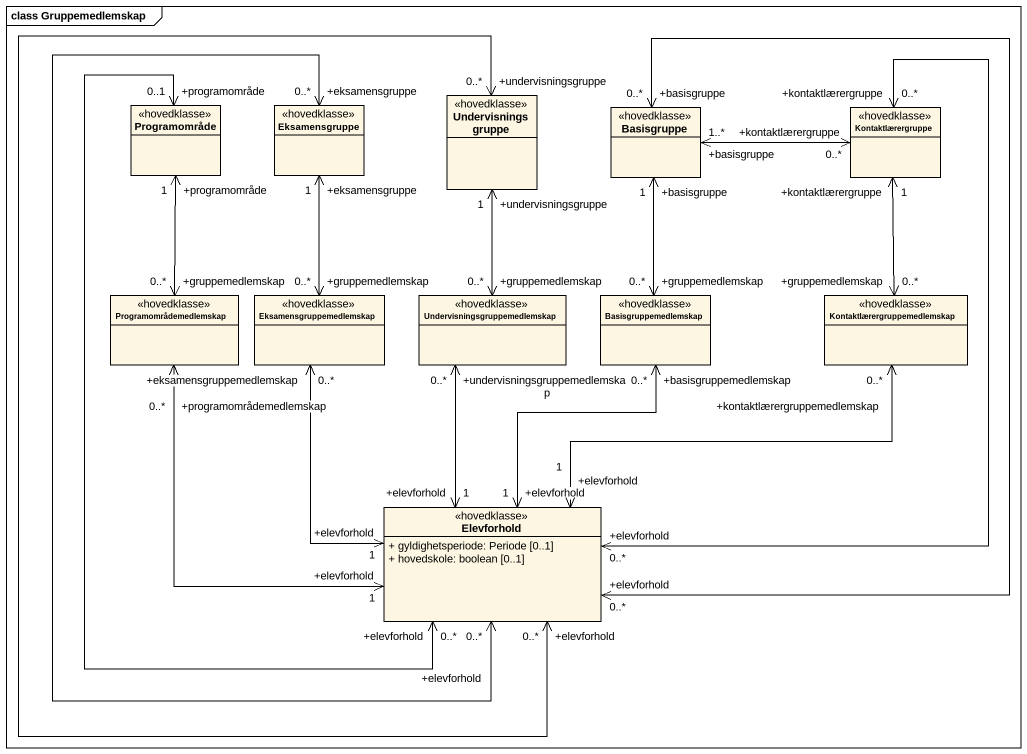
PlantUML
@startuml
mainframe class Gruppemedlemskap
hide circle
hide empty members
skinparam classAttributeIconSize 0
class Programområde <<hovedklasse>>
class Eksamensgruppe <<hovedklasse>>
class Undervisningsgruppe <<hovedklasse>>
class Basisgruppe <<hovedklasse>>
class Kontaktlærergruppe <<hovedklasse>>
class Programområdemedlemskap <<hovedklasse>>
class Eksamensgruppemedlemskap <<hovedklasse>>
class "Undervisningsgruppemedlemskap" as Undervisningsgruppemedlemska <<hovedklasse>>
class Basisgruppemedlemskap <<hovedklasse>>
class Kontaktlærergruppemedlemskap <<hovedklasse>>
class Elevforhold <<hovedklasse>> {
  + gyldighetsperiode: Periode [0..1]
  + hovedskole: boolean [0..1]
}
Programområde "+programområde\n0..1" <--> "+elevforhold\n0..*" Elevforhold
Eksamensgruppe "+eksamensgruppe\n0..*" <--> "+elevforhold\n0..*" Elevforhold
Undervisningsgruppe "+undervisningsgruppe\n0..*" <--> "+elevforhold\n0..*" Elevforhold
Basisgruppe "+basisgruppe\n0..*" <--> "+elevforhold\n0..*" Elevforhold
Kontaktlærergruppe "+kontaktlærergruppe\n0..*" <-left-> "+basisgruppe\n1..*" Basisgruppe
Kontaktlærergruppe "+kontaktlærergruppe\n0..*" <--> "+elevforhold\n0..*" Elevforhold
Programområdemedlemskap "+gruppemedlemskap\n0..*" <-up-> "+programområde\n1" Programområde
Programområdemedlemskap "+programområdemedlemskap\n0..*" <--> "+elevforhold\n1" Elevforhold
Eksamensgruppemedlemskap "+gruppemedlemskap\n0..*" <-up-> "+eksamensgruppe\n1" Eksamensgruppe
Eksamensgruppemedlemskap "+eksamensgruppemedlemskap\n0..*" <--> "+elevforhold\n1" Elevforhold
Undervisningsgruppemedlemska "+gruppemedlemskap\n0..*" <-up-> "+undervisningsgruppe\n1" Undervisningsgruppe
Undervisningsgruppemedlemska "+undervisningsgruppemedlemskap\n0..*" <--> "+elevforhold\n1" Elevforhold
Basisgruppemedlemskap "+gruppemedlemskap\n0..*" <-up-> "+basisgruppe\n1" Basisgruppe
Basisgruppemedlemskap "+basisgruppemedlemskap\n0..*" <--> "+elevforhold\n1" Elevforhold
Kontaktlærergruppemedlemskap "+gruppemedlemskap\n0..*" <-up-> "+kontaktlærergruppe\n1" Kontaktlærergruppe
Kontaktlærergruppemedlemskap "+kontaktlærergruppemedlemskap\n0..*" <-left-> "+elevforhold\n1" Elevforhold
@enduml
